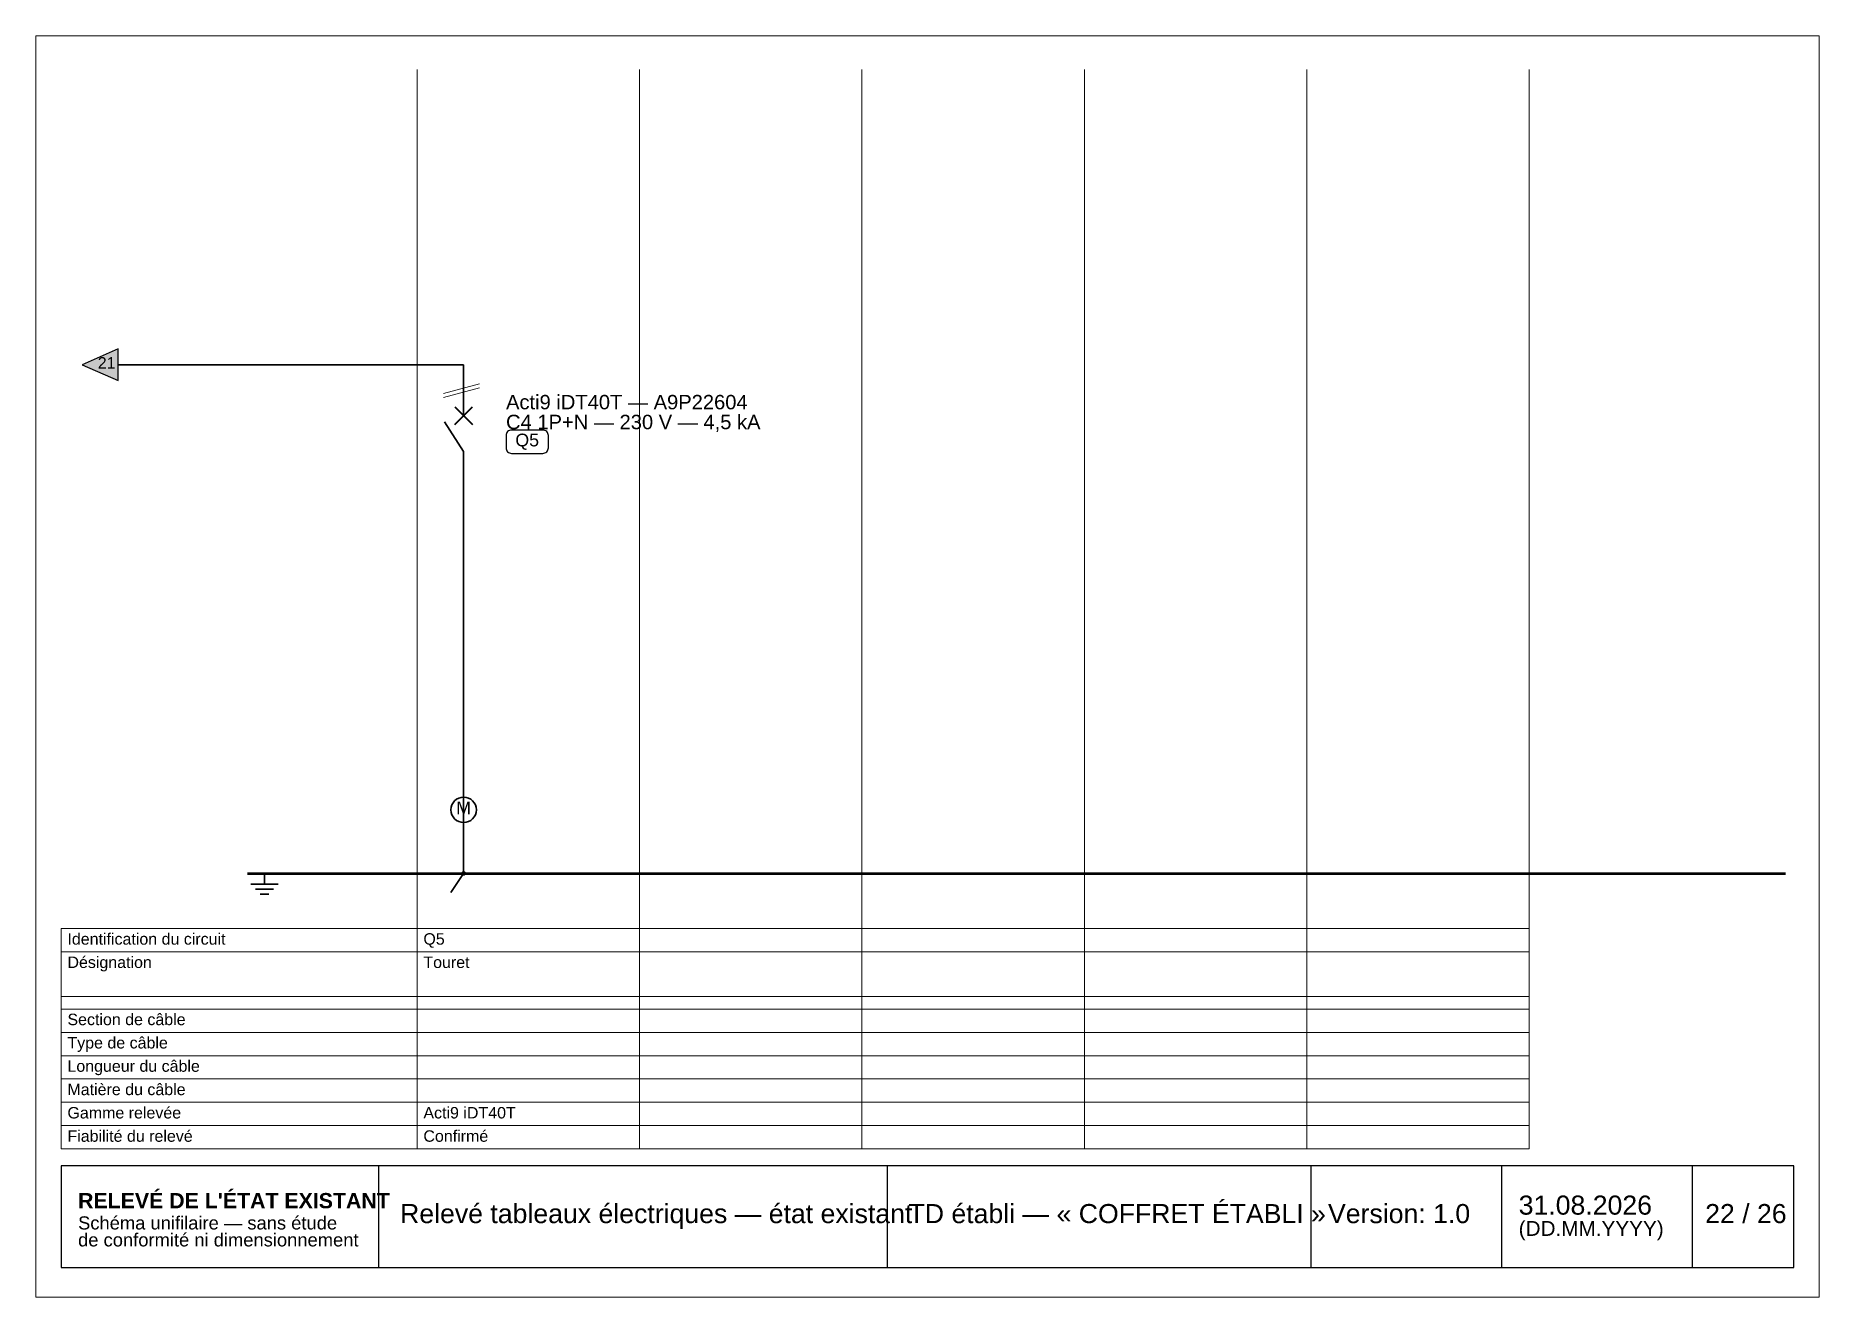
# Paper-space layout '22 - F22 TD ÉTABLI (2-2)' of a CAD drawing. Header units: millimetres. Extents: x 0 to 297, y 0 to 210.
# The model-space entities are those that its viewports show. They can reach past a viewport. Long polylines and large blocks are cut down to what shows.
import ezdxf
from ezdxf.enums import TextEntityAlignment as Align

# ---------------------------------------------------------------- set-up
doc = ezdxf.new("R2010")
doc.units = ezdxf.units.MM
doc.header["$LTSCALE"] = 0.5
doc.linetypes.add('DASHED', pattern=[1.524, 1.27, -0.254])
for name, color, linetype, lineweight in [('RENVOIS_FOLIO', 5, 'CONTINUOUS', 25), ('SCHEMA', 7, 'CONTINUOUS', 35), ('SYMBOLES', 7, 'CONTINUOUS', 25), ('TERRE', 3, 'CONTINUOUS', 50), ('TEXTE', 7, 'CONTINUOUS', 13), ('TRAME', 253, 'CONTINUOUS', 9)]:
    doc.layers.add(name, color=color, linetype=linetype, lineweight=lineweight)
doc.styles.add('SCHEMA', font='arial.ttf')
doc.styles.add('SCHEMA_GRAS', font='arialbd.ttf')

msp = doc.modelspace()

# ---------------------------------------------------------------- hatches: boundary and pattern name
at = {"layer": 'RENVOIS_FOLIO'}
msp.add_hatch(color=7, dxfattribs=at).paths.add_polyline_path([(647.76, -762.13), (641.76, -764.78), (647.76, -767.42)])
at = {"layer": 'SCHEMA'}
h = msp.add_hatch(color=7, dxfattribs=at)
edge = h.paths.add_edge_path()
edge.add_arc((705.26, -849.44), 0.388, 0, 360)

# ---------------------------------------------------------------- linework, layer by layer
at = {"layer": 'RENVOIS_FOLIO'}
msp.add_lwpolyline([(647.76, -762.13), (641.76, -764.78), (647.76, -767.42)], close=True, dxfattribs=at)
at = {"layer": 'SCHEMA', "lineweight": 35}
for p, q in [((647.76, -764.78), (705.26, -764.78)), ((702.09, -774.3), (705.26, -779.24)), ((669.81, -851.21), (674.39, -851.21)), ((670.62, -852.06), (673.58, -852.06)), ((672.1, -849.44), (672.1, -851.21)), ((671.39, -852.9), (672.81, -852.9))]:
    msp.add_line(p, q, dxfattribs=at)
at = {"layer": 'SCHEMA', "lineweight": 30}
for p, q in [((705.26, -764.78), (705.26, -773.24)), ((705.26, -779.24), (705.26, -849.44)), ((705.26, -849.44), (703.14, -852.62))]:
    msp.add_line(p, q, dxfattribs=at)
at = {"layer": 'SCHEMA', "lineweight": 40}
for p, q in [((703.78, -774.73), (706.74, -771.76)), ((703.78, -771.76), (706.74, -774.73))]:
    msp.add_line(p, q, dxfattribs=at)
at = {"layer": 'SCHEMA', "lineweight": 30}
msp.add_circle((705.26, -838.86), 2.12, dxfattribs=at)
at = {"layer": 'SYMBOLES', "lineweight": 20}
for p, q in [((701.91, -769.54), (707.91, -767.95)), ((701.91, -770.21), (707.91, -768.62))]:
    msp.add_line(p, q, dxfattribs=at)
at = {"layer": 'SYMBOLES', "lineweight": 15}
for p, q in [((638.23, -858.62), (882.71, -858.62)), ((638.23, -895.31), (638.23, -858.62)), ((697.5, -895.31), (697.5, -858.62)), ((734.54, -895.31), (734.54, -858.62)), ((771.58, -895.31), (771.58, -858.62)), ((808.62, -895.31), (808.62, -858.62)), ((845.67, -895.31), (845.67, -858.62)), ((882.71, -895.31), (882.71, -858.62)), ((638.23, -862.5), (882.71, -862.5)), ((638.23, -869.91), (882.71, -869.91)), ((638.23, -872.02), (882.71, -872.02)), ((638.23, -875.9), (882.71, -875.9)), ((638.23, -879.78), (882.71, -879.78)), ((638.23, -883.66), (882.71, -883.66)), ((638.23, -887.54), (882.71, -887.54)), ((638.23, -891.42), (882.71, -891.42)), ((638.23, -895.31), (882.71, -895.31))]:
    msp.add_line(p, q, dxfattribs=at)
at = {"layer": 'SYMBOLES', "lineweight": 25}
for p, q in [((691.15, -915.06), (691.15, -898.13)), ((775.82, -915.06), (775.82, -898.13)), ((846.37, -915.06), (846.37, -898.13)), ((878.12, -915.06), (878.12, -898.13)), ((909.87, -915.06), (909.87, -898.13))]:
    msp.add_line(p, q, dxfattribs=at)
msp.add_lwpolyline([(713.23, -779.52), (718.45, -779.52, 0.414214), (719.37, -778.61), (719.37, -776.56, 0.414214), (718.45, -775.64), (713.23, -775.64, 0.414214), (712.32, -776.56), (712.32, -778.61, 0.414214)], format="xyb", close=True, dxfattribs=at)
msp.add_lwpolyline([(638.23, -915.06), (926.77, -915.06), (926.77, -898.13), (638.23, -898.13)], close=True, dxfattribs=at)
at = {"layer": 'TERRE', "color": 3}
msp.add_line((669.28, -849.44), (925.36, -849.44), dxfattribs=at)
at = {"layer": 'TERRE', "color": 2, "linetype": 'DASHED'}
msp.add_line((670.69, -849.44), (925.36, -849.44), dxfattribs=at)
at = {"layer": 'TRAME'}
for p, q in [((697.5, -895.31), (697.5, -715.64)), ((734.54, -895.31), (734.54, -715.64)), ((771.58, -895.31), (771.58, -715.64)), ((808.62, -895.31), (808.62, -715.64)), ((845.67, -895.31), (845.67, -715.64)), ((882.71, -895.31), (882.71, -715.64))]:
    msp.add_line(p, q, dxfattribs=at)

# ---------------------------------------------------------------- texts
at = {"layer": 'TEXTE', "style": 'SCHEMA'}
for s, height, p in [('21', 1.905, (645.82, -765.41)), ('Q5', 2.117, (715.84, -778.36)), ('M', 2.12, (705.26, -839.6))]:
    msp.add_text(s, height=height, dxfattribs=at).set_placement(p, align=Align.CENTER)
at = {"layer": 'TEXTE'}
for s, height, style, p in [('Acti9 iDT40T — A9P22604', 2.3989, 'SCHEMA', (712.32, -772.19)), ('C4 1P+N — 230 V — 4,5 kA', 2.3989, 'SCHEMA', (712.32, -775.5)), ('Identification du circuit', 1.905, 'SCHEMA', (639.29, -861.3)), ('Q5', 1.905, 'SCHEMA', (698.56, -861.3)), ('Désignation', 1.905, 'SCHEMA', (639.29, -865.18)), ('Touret', 1.905, 'SCHEMA', (698.56, -865.18)), ('Section de câble', 1.905, 'SCHEMA', (639.29, -874.7)), ('Type de câble', 1.905, 'SCHEMA', (639.29, -878.58)), ('Longueur du câble', 1.905, 'SCHEMA', (639.29, -882.46)), ('Matière du câble', 1.905, 'SCHEMA', (639.29, -886.35)), ('Gamme relevée', 1.905, 'SCHEMA', (639.29, -890.23)), ('Acti9 iDT40T', 1.905, 'SCHEMA', (698.56, -890.23)), ('Fiabilité du relevé', 1.905, 'SCHEMA', (639.29, -894.11)), ('Confirmé', 1.905, 'SCHEMA', (698.56, -894.11)), ("RELEVÉ DE L'ÉTAT EXISTANT", 2.54, 'SCHEMA_GRAS', (641.06, -905.18)), ('Relevé tableaux électriques — état existant', 3.175, 'SCHEMA', (694.68, -907.65)), ('TD établi — « COFFRET ÉTABLI »', 3.175, 'SCHEMA', (779.34, -907.65)), ('Version: 1.0', 3.175, 'SCHEMA', (849.19, -907.65)), ('31.08.2026', 3.175, 'SCHEMA', (880.94, -906.24)), ('22 / 26', 3.175, 'SCHEMA', (911.99, -907.65)), ('Schéma unifilaire — sans étude', 2.1872, 'SCHEMA', (641.06, -908.71)), ('(DD.MM.YYYY)', 2.4694, 'SCHEMA', (880.94, -909.77)), ('de conformité ni dimensionnement', 2.1872, 'SCHEMA', (641.06, -911.53))]:
    msp.add_text(s, height=height, dxfattribs=dict(at, style=style)).set_placement(p)

psp = doc.layouts.new('22 - F22 TD ÉTABLI (2-2)')

# ---------------------------------------------------------------- viewports
at = {"layer": 'VIEWPORTS'}
psp.add_viewport(center=(148.5, 105), size=(297, 210), view_center_point=(782.5, -815), view_height=210, dxfattribs=at)

doc.saveas('drawing.dxf')
